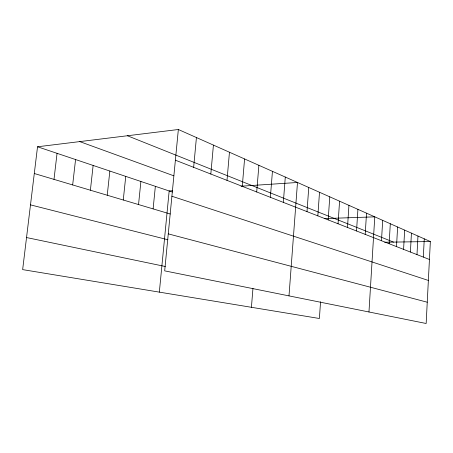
<?xml version="1.0" encoding="UTF-8"?>
<svg xmlns="http://www.w3.org/2000/svg" width="453" height="453" viewBox="0 0 453 453"><rect width="100%" height="100%" fill="white"/><g stroke="black" fill="none" stroke-linecap="round" stroke-linejoin="round"><path stroke-width="0.68" d="M178.352 129.507L430.35 241.545L426.16 323.493L164.688 270.866L178.352 129.507L37.531 146.778L22.65 269.614L319.393 318.493L320.554 301.726M423.317 257.089L424.274 238.844M410.407 252.044L411.437 233.136M416.981 254.614L417.972 236.041M403.589 249.382L404.659 230.124M396.505 246.613L397.621 226.993M381.477 240.741L382.694 220.356M389.138 243.731L390.305 223.742M368.969 311.981L374.773 216.84L324.461 218.601M365.197 234.377L366.522 213.17M356.534 230.99L357.921 209.343M347.491 227.457L348.946 205.356M338.046 223.765L339.569 201.183M328.17 219.903L329.767 196.829M317.836 215.866L319.507 192.265M307.004 211.63L308.759 187.491M288.997 295.888L297.491 182.48L241.041 186.211M283.335 202.383L285.288 177.055M270.373 197.315L272.44 171.342M251.421 307.298L252.961 288.351M256.704 191.976L258.889 165.317M242.27 186.33L244.58 158.958M226.998 180.362L229.456 152.231M210.821 174.043L213.425 145.107M193.646 167.327L196.426 137.542M159.337 292.128L169.167 190.962L172.525 190.741M153.108 208.901L155.362 186.325M138.539 204.558L140.9 181.472M123.267 200.011L125.747 176.387M107.231 195.237L109.841 171.047M90.385 190.215L93.137 165.441M72.661 184.937L75.566 159.547M53.992 179.377L57.055 153.329M384.693 242.23L430.35 241.545M26.534 237.542L165.356 266.511M30.493 204.869L167.938 239.773M168.267 233.873L427.247 302.213M34.292 173.51L170.254 214.003M171.902 196.245L428.362 280.447M37.531 146.778L172.378 192.038M79.745 141.602L173.856 175.826M175.385 160.192L429.433 259.478M127.418 135.758L393.493 242.1"/></g></svg>
